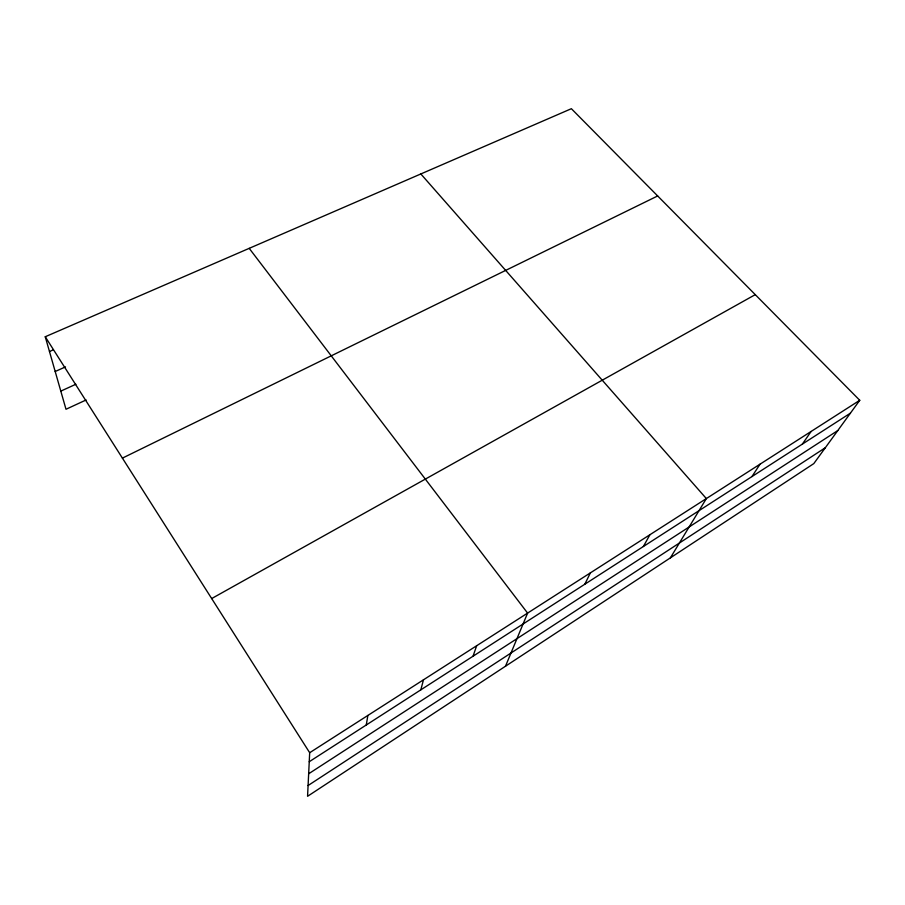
<?xml version="1.0" encoding="UTF-8"?>
<svg xmlns="http://www.w3.org/2000/svg" width="905" height="905" viewBox="0 0 905 905"><rect width="100%" height="100%" fill="white"/><g stroke="black" fill="none" stroke-linecap="round" stroke-linejoin="round"><path stroke-width="1.36" d="M45.25 336.751L309.68 752.722L307.564 796.298L813.799 463.609L859.75 400.293L571.372 108.702L45.25 336.751L65.997 409.264L86.111 399.965M366.265 724.996L367.871 715.436M420.814 689.859L423.483 679.813M473.032 656.227L476.675 645.729M505.488 666.227L527.604 613.104L249.203 248.343M584.8 584.234L590.377 572.876M643.376 546.507L649.881 534.765M670.39 557.853L706.353 498.576L420.836 173.952M751.953 476.573L760.019 464.197M802.362 444.106L811.095 431.47M308.085 785.529L825.349 447.704M308.65 773.786L837.781 430.554M309.239 761.727L850.429 413.144M309.68 752.722L859.75 400.293M211.68 598.556L755.268 294.645M122.401 458.122L657.664 195.955M60.805 391.118L75.873 384.252M55.194 371.502L65.499 366.887M49.481 351.525L53.35 349.816"/></g></svg>
